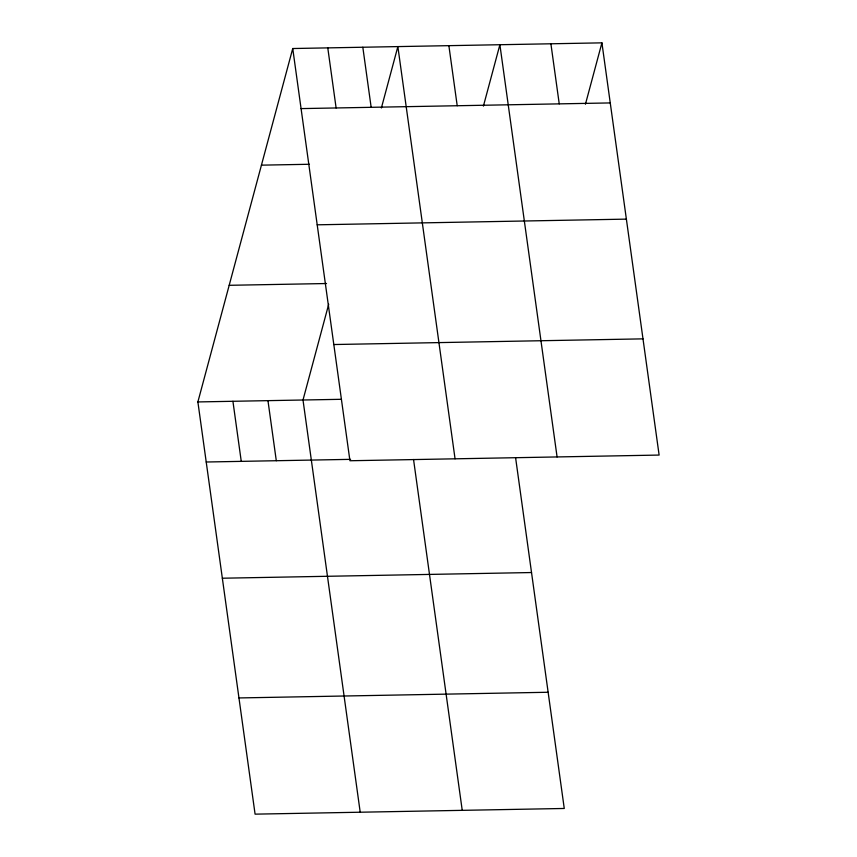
<?xml version="1.0" encoding="UTF-8"?>
<svg xmlns="http://www.w3.org/2000/svg" width="857" height="857" viewBox="0 0 857 857"><rect width="100%" height="100%" fill="white"/><g stroke="black" fill="none" stroke-linecap="round" stroke-linejoin="round"><path stroke-width="1.29" d="M515.582 457.617L564.26 808.472L255.086 814.15L197.881 401.933L292.74 48.528L601.914 42.85L659.119 455.067L349.935 460.745L292.74 48.528M328.702 304.246L303.003 400.005L360.208 812.222M381.386 107.982L397.862 46.599L455.056 458.816M483.412 106.107L499.888 44.725L557.082 456.942M585.438 104.233L601.914 42.85M301.075 108.603L610.248 102.926M261.439 165.155L309.452 164.265M317.197 224.813L626.381 219.124M229.183 285.306L326.517 283.528M333.812 344.535L642.996 338.858M197.881 401.933L340.936 399.308M206.216 462.009L350.577 459.352M222.349 578.218L531.522 572.54M238.953 697.941L548.137 692.263M550.901 43.782L559.235 103.858M448.875 45.657L457.21 105.732M362.822 47.242L371.156 107.318M413.545 459.491L462.234 810.347M327.781 47.885L336.115 107.961M267.962 400.648L276.297 460.723M232.922 401.29L241.256 461.366"/></g></svg>
